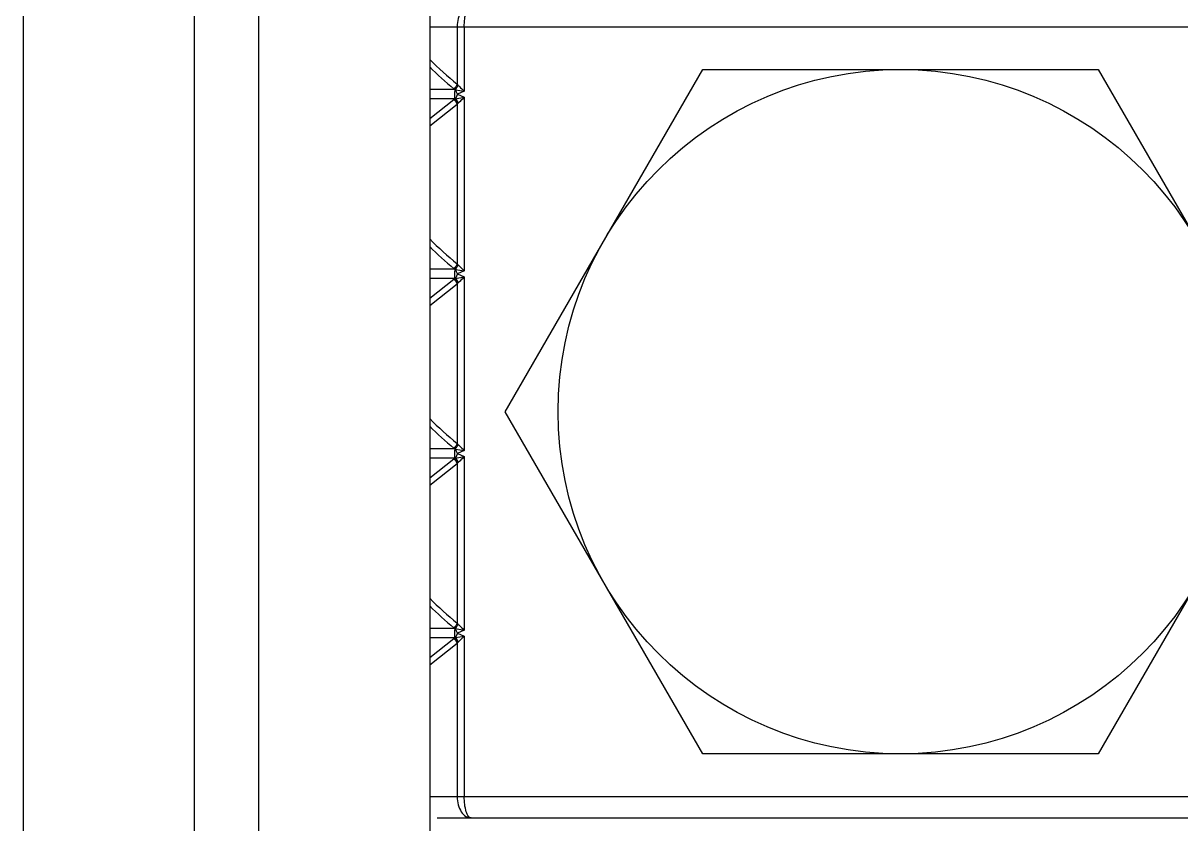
# Model space of a CAD drawing. Extents: x 27938 to 1507990, y 110129 to 923079.
# Drawn here: x 640617.7 to 640939.8, y 383020.9 to 383243.8 of the extents above; entities that cross this region are included whole.
import ezdxf

# ---------------------------------------------------------------- set-up
doc = ezdxf.new("R2010")
doc.units = 0
doc.header["$LTSCALE"] = 1000
doc.header["$MEASUREMENT"] = 0

msp = doc.modelspace()

# ---------------------------------------------------------------- linework, layer by layer
at = {"linetype": 'Continuous'}
for p, q in [((640617.7, 383675.04), (640617.7, 378934.02)), ((640665.32, 383675.04), (640665.32, 378934.02)), ((640683.18, 383675.04), (640683.18, 378934.02)), ((640730.81, 383675.04), (640730.81, 378934.02)), ((640730.81, 383242.84), (640992.75, 383242.84)), ((640738.44, 383242.84), (640738.44, 383226.84)), ((640740.42, 383242.84), (640740.42, 383224.88)), ((640751.79, 383135.68), (640806.79, 383230.93)), ((640806.79, 383230.93), (640916.77, 383230.93)), ((640916.77, 383230.93), (640971.77, 383135.68)), ((640738.6, 383226.64), (640738.44, 383226.84)), ((640738.67, 383226.57), (640738.6, 383226.64)), ((640737.81, 383225.34), (640730.81, 383225.34)), ((640737.93, 383225.31), (640737.81, 383225.34)), ((640737.96, 383225.3), (640740.42, 383224.88)), ((640738.51, 383224.04), (640737.97, 383222.79)), ((640737.97, 383222.79), (640740.42, 383223.21)), ((640740.42, 383224.88), (640738.51, 383224.04)), ((640738.51, 383224.04), (640740.42, 383223.21)), ((640740.42, 383223.21), (640740.42, 383174.87)), ((640737.77, 383222.73), (640730.81, 383222.75)), ((640730.81, 383217.26), (640737.52, 383222.57)), ((640730.81, 383215.22), (640738.44, 383221.26)), ((640737.77, 383222.73), (640737.92, 383222.77)), ((640737.92, 383222.77), (640737.97, 383222.79)), ((640738.44, 383221.26), (640738.58, 383221.42)), ((640738.44, 383221.26), (640738.44, 383176.83)), ((640738.58, 383221.42), (640738.66, 383221.49)), ((640738.66, 383221.49), (640738.71, 383221.54)), ((640737.81, 383175.34), (640730.81, 383175.34)), ((640737.93, 383175.31), (640737.81, 383175.34)), ((640737.96, 383175.29), (640740.42, 383174.87)), ((640738.6, 383176.64), (640738.44, 383176.83)), ((640738.67, 383176.57), (640738.6, 383176.64)), ((640737.77, 383172.73), (640730.81, 383172.75)), ((640730.81, 383167.25), (640737.52, 383172.56)), ((640737.77, 383172.73), (640737.92, 383172.76)), ((640737.92, 383172.76), (640737.97, 383172.78)), ((640738.51, 383174.04), (640737.97, 383172.78)), ((640737.97, 383172.78), (640740.42, 383173.21)), ((640740.42, 383174.87), (640738.51, 383174.04)), ((640738.51, 383174.04), (640740.42, 383173.21)), ((640740.42, 383173.21), (640740.42, 383124.86)), ((640730.81, 383165.22), (640738.44, 383171.25)), ((640738.44, 383171.25), (640738.58, 383171.41)), ((640738.44, 383171.25), (640738.44, 383126.82)), ((640738.58, 383171.41), (640738.66, 383171.49)), ((640738.66, 383171.49), (640738.71, 383171.53)), ((640806.79, 383040.43), (640751.79, 383135.68)), ((640971.77, 383135.68), (640916.77, 383040.43)), ((640738.6, 383126.63), (640738.44, 383126.82)), ((640738.67, 383126.56), (640738.6, 383126.63)), ((640737.81, 383125.33), (640730.81, 383125.33)), ((640737.93, 383125.3), (640737.81, 383125.33)), ((640737.96, 383125.28), (640740.42, 383124.86)), ((640738.51, 383124.03), (640737.97, 383122.78)), ((640740.42, 383124.86), (640738.51, 383124.03)), ((640738.51, 383124.03), (640740.42, 383123.2)), ((640737.77, 383122.72), (640730.81, 383122.74)), ((640730.81, 383117.25), (640737.52, 383122.55)), ((640730.81, 383115.21), (640738.44, 383121.24)), ((640737.77, 383122.72), (640737.92, 383122.75)), ((640737.92, 383122.75), (640737.97, 383122.78)), ((640737.97, 383122.78), (640740.42, 383123.2)), ((640738.44, 383121.24), (640738.58, 383121.41)), ((640738.44, 383121.24), (640738.44, 383076.81)), ((640738.58, 383121.41), (640738.66, 383121.48)), ((640738.66, 383121.48), (640738.71, 383121.52)), ((640740.42, 383123.2), (640740.42, 383074.86)), ((640737.81, 383075.32), (640730.81, 383075.32)), ((640737.93, 383075.29), (640737.81, 383075.32)), ((640737.96, 383075.28), (640740.42, 383074.86)), ((640738.6, 383076.62), (640738.44, 383076.81)), ((640738.67, 383076.55), (640738.6, 383076.62)), ((640737.77, 383072.71), (640730.81, 383072.73)), ((640730.81, 383067.24), (640737.52, 383072.55)), ((640737.77, 383072.71), (640737.92, 383072.75)), ((640737.92, 383072.75), (640737.97, 383072.77)), ((640738.51, 383074.02), (640737.97, 383072.77)), ((640737.97, 383072.77), (640740.42, 383073.19)), ((640740.42, 383074.86), (640738.51, 383074.02)), ((640738.51, 383074.02), (640740.42, 383073.19)), ((640740.42, 383073.19), (640740.42, 383028.52)), ((640730.81, 383065.2), (640738.44, 383071.24)), ((640738.44, 383071.24), (640738.58, 383071.4)), ((640738.44, 383071.24), (640738.44, 383028.52)), ((640738.58, 383071.4), (640738.66, 383071.47)), ((640738.66, 383071.47), (640738.71, 383071.52)), ((640916.77, 383040.43), (640806.79, 383040.43)), ((640730.81, 383028.52), (640992.75, 383028.52)), ((640732.9, 383022.57), (640990.66, 383022.57))]:
    msp.add_line(p, q, dxfattribs=at)
msp.add_circle((640861.78, 383135.68), 95.25, dxfattribs=at)
for centre, radius, start, end in [((640804.37, 383307.28), 104.01, 224.9882, 230.6634), ((640804.86, 383306.32), 105.17, 225.2411, 230.1872), ((640738.7, 383226.96), 1.85, 230.2237, 240.9585), ((640738.68, 383221.1), 1.86, 119.1442, 128.3025), ((640804.37, 383257.28), 104.01, 224.9882, 230.6634), ((640804.86, 383256.32), 105.17, 225.2411, 230.1872), ((640738.7, 383176.95), 1.85, 230.2237, 240.9585), ((640738.68, 383171.1), 1.86, 119.1442, 128.3025), ((640804.37, 383207.27), 104.01, 224.9882, 230.6634), ((640804.86, 383206.31), 105.17, 225.2411, 230.1872), ((640738.7, 383126.95), 1.85, 230.2237, 240.9585), ((640738.68, 383121.09), 1.86, 119.1442, 128.3025), ((640804.37, 383157.26), 104.01, 224.9882, 230.6634), ((640804.86, 383156.3), 105.17, 225.2411, 230.1872), ((640738.7, 383076.94), 1.85, 230.2237, 240.9585), ((640738.68, 383071.08), 1.86, 119.1442, 128.3025)]:
    msp.add_arc(centre, radius, start, end, dxfattribs=at)
for points, knots in [([(640742.33, 383248.79), (640741.82, 383248.79), (640740.71, 383248.43), (640739.45, 383247.06), (640738.63, 383245.12), (640738.44, 383243.62), (640738.44, 383242.84)], [0, 0, 0, 0, 0.195972, 0.42512, 0.697797, 1, 1, 1, 1]), ([(640740.42, 383242.84), (640740.42, 383244.27), (640740.63, 383246.21), (640741.39, 383248.24), (640742.05, 383248.79), (640742.33, 383248.79)], [0, 0, 0, 0, 0.657525, 0.871922, 1, 1, 1, 1]), ([(640738.67, 383226.57), (640738.81, 383226.45), (640739.4, 383225.9), (640739.97, 383225.32), (640740.42, 383224.88)], [0, 0, 0, 0, 0.225254, 1, 1, 1, 1]), ([(640737.95, 383225.33), (640737.86, 383225.15), (640737.59, 383224.32), (640737.64, 383223.37), (640737.92, 383222.77)], [0, 0, 0, 0, 0.236634, 1, 1, 1, 1]), ([(640738.51, 383224.04), (640738.46, 383224.17), (640738.27, 383224.6), (640738.05, 383225.01), (640737.95, 383225.33)], [0, 0, 0, 0, 0.285481, 1, 1, 1, 1]), ([(640738.71, 383221.54), (640738.84, 383221.66), (640739.42, 383222.21), (640739.98, 383222.77), (640740.42, 383223.21)], [0, 0, 0, 0, 0.226794, 1, 1, 1, 1]), ([(640737.95, 383175.33), (640737.86, 383175.14), (640737.59, 383174.32), (640737.64, 383173.36), (640737.92, 383172.76)], [0, 0, 0, 0, 0.236634, 1, 1, 1, 1]), ([(640738.51, 383174.04), (640738.46, 383174.16), (640738.27, 383174.59), (640738.05, 383175.01), (640737.95, 383175.33)], [0, 0, 0, 0, 0.285481, 1, 1, 1, 1]), ([(640738.67, 383176.57), (640738.81, 383176.45), (640739.4, 383175.89), (640739.97, 383175.31), (640740.42, 383174.87)], [0, 0, 0, 0, 0.225254, 1, 1, 1, 1]), ([(640738.71, 383171.53), (640738.84, 383171.65), (640739.42, 383172.2), (640739.98, 383172.77), (640740.42, 383173.21)], [0, 0, 0, 0, 0.226794, 1, 1, 1, 1]), ([(640737.95, 383125.32), (640737.86, 383125.14), (640737.59, 383124.31), (640737.64, 383123.35), (640737.92, 383122.75)], [0, 0, 0, 0, 0.236634, 1, 1, 1, 1]), ([(640738.51, 383124.03), (640738.46, 383124.15), (640738.27, 383124.58), (640738.05, 383125), (640737.95, 383125.32)], [0, 0, 0, 0, 0.285481, 1, 1, 1, 1]), ([(640738.67, 383126.56), (640738.81, 383126.44), (640739.4, 383125.88), (640739.97, 383125.31), (640740.42, 383124.86)], [0, 0, 0, 0, 0.225254, 1, 1, 1, 1]), ([(640738.71, 383121.52), (640738.84, 383121.65), (640739.42, 383122.19), (640739.98, 383122.76), (640740.42, 383123.2)], [0, 0, 0, 0, 0.226794, 1, 1, 1, 1]), ([(640737.95, 383075.31), (640737.86, 383075.13), (640737.59, 383074.3), (640737.64, 383073.35), (640737.92, 383072.75)], [0, 0, 0, 0, 0.236634, 1, 1, 1, 1]), ([(640738.51, 383074.02), (640738.46, 383074.15), (640738.27, 383074.58), (640738.05, 383074.99), (640737.95, 383075.31)], [0, 0, 0, 0, 0.285481, 1, 1, 1, 1]), ([(640738.67, 383076.55), (640738.81, 383076.43), (640739.4, 383075.88), (640739.97, 383075.3), (640740.42, 383074.86)], [0, 0, 0, 0, 0.225254, 1, 1, 1, 1]), ([(640738.71, 383071.52), (640738.84, 383071.64), (640739.42, 383072.19), (640739.98, 383072.75), (640740.42, 383073.19)], [0, 0, 0, 0, 0.226794, 1, 1, 1, 1]), ([(640738.44, 383028.52), (640738.44, 383027.74), (640738.63, 383026.24), (640739.45, 383024.3), (640740.71, 383022.93), (640741.82, 383022.57), (640742.33, 383022.57)], [0, 0, 0, 0, 0.302203, 0.57488, 0.804028, 1, 1, 1, 1]), ([(640742.33, 383022.57), (640742.05, 383022.57), (640741.39, 383023.12), (640740.63, 383025.15), (640740.42, 383027.09), (640740.42, 383028.52)], [0, 0, 0, 0, 0.128078, 0.342475, 1, 1, 1, 1])]:
    msp.add_open_spline(points, degree=3, knots=knots, dxfattribs=at)
for points in [[(640738.44, 383226.84), (640738.31, 383226.32), (640737.96, 383225.84), (640737.52, 383225.54)], [(640738.6, 383226.64), (640738.49, 383226.15), (640738.2, 383225.67), (640737.81, 383225.34)], [(640737.93, 383225.31), (640738.28, 383225.65), (640738.57, 383226.1), (640738.67, 383226.57)], [(640738.44, 383221.26), (640738.31, 383221.77), (640737.96, 383222.27), (640737.52, 383222.57)], [(640738.58, 383221.42), (640738.46, 383221.92), (640738.17, 383222.41), (640737.77, 383222.73)], [(640738.66, 383221.49), (640738.55, 383221.97), (640738.29, 383222.44), (640737.92, 383222.77)], [(640738.71, 383221.54), (640738.59, 383222.01), (640738.33, 383222.46), (640737.97, 383222.79)], [(640738.44, 383176.83), (640738.31, 383176.32), (640737.96, 383175.83), (640737.52, 383175.53)], [(640738.6, 383176.64), (640738.49, 383176.14), (640738.2, 383175.66), (640737.81, 383175.34)], [(640737.93, 383175.31), (640738.28, 383175.64), (640738.57, 383176.09), (640738.67, 383176.57)], [(640738.44, 383171.25), (640738.31, 383171.77), (640737.96, 383172.26), (640737.52, 383172.56)], [(640738.58, 383171.41), (640738.46, 383171.92), (640738.17, 383172.4), (640737.77, 383172.73)], [(640738.66, 383171.49), (640738.55, 383171.97), (640738.29, 383172.43), (640737.92, 383172.76)], [(640738.71, 383171.53), (640738.59, 383172), (640738.33, 383172.46), (640737.97, 383172.78)], [(640738.44, 383126.82), (640738.31, 383126.31), (640737.96, 383125.82), (640737.52, 383125.52)], [(640738.6, 383126.63), (640738.49, 383126.13), (640738.2, 383125.65), (640737.81, 383125.33)], [(640737.93, 383125.3), (640738.28, 383125.64), (640738.57, 383126.08), (640738.67, 383126.56)], [(640738.44, 383121.24), (640738.31, 383121.76), (640737.96, 383122.25), (640737.52, 383122.55)], [(640738.58, 383121.41), (640738.46, 383121.91), (640738.17, 383122.4), (640737.77, 383122.72)], [(640738.66, 383121.48), (640738.55, 383121.96), (640738.29, 383122.43), (640737.92, 383122.75)], [(640738.71, 383121.52), (640738.59, 383121.99), (640738.33, 383122.45), (640737.97, 383122.78)], [(640738.44, 383076.81), (640738.31, 383076.3), (640737.96, 383075.82), (640737.52, 383075.52)], [(640738.6, 383076.62), (640738.49, 383076.13), (640738.2, 383075.65), (640737.81, 383075.32)], [(640737.93, 383075.29), (640738.28, 383075.63), (640738.57, 383076.08), (640738.67, 383076.55)], [(640738.44, 383071.24), (640738.31, 383071.75), (640737.96, 383072.25), (640737.52, 383072.55)], [(640738.58, 383071.4), (640738.46, 383071.9), (640738.17, 383072.39), (640737.77, 383072.71)], [(640738.66, 383071.47), (640738.55, 383071.95), (640738.29, 383072.42), (640737.92, 383072.75)], [(640738.71, 383071.52), (640738.59, 383071.99), (640738.33, 383072.44), (640737.97, 383072.77)]]:
    msp.add_open_spline(points, degree=3, dxfattribs=at)

doc.saveas('drawing.dxf')
